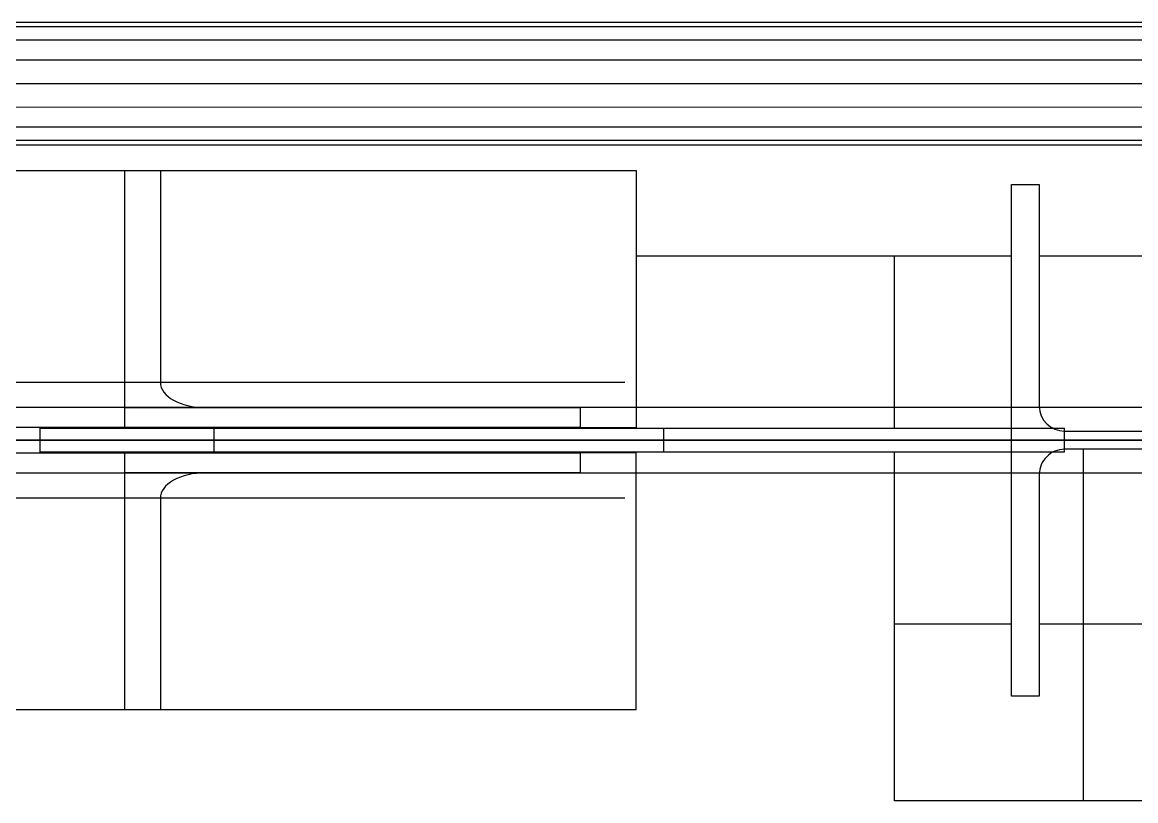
# Model space of a CAD drawing. Header units: metres. Extents: x 0 to 63075, y 0 to 44550.
# Drawn here: x 14452.7 to 14894.6, y 28009.8 to 28318.6 of the extents above; entities that cross this region are included whole.
import ezdxf

# ---------------------------------------------------------------- set-up
doc = ezdxf.new("R2010")
doc.units = ezdxf.units.M
doc.header["$LTSCALE"] = 75
doc.linetypes.add('CENTER2', pattern=[28.575, 19.05, -3.175, 3.175, -3.175])
doc.linetypes.add('CENTERX2', pattern=[101.6, 63.5, -12.7, 12.7, -12.7])
for name, color, linetype in [('SC1', 7, 'CENTER2'), ('SDM', 7, 'Continuous'), ('SL1', 8, 'Continuous')]:
    doc.layers.add(name, color=color, linetype=linetype)

# ---------------------------------------------------------------- blocks, each defined once
blk = doc.blocks.new('A$Cf5d57027')
at = {"layer": 'SL1'}
for p, q in [((3160.35, 5815.8), (7497.34, 5815.8)), ((7497.34, 5813.95), (3160.35, 5813.94)), ((7497.34, 5808.66), (3160.35, 5808.65)), ((7497.34, 5800.74), (3160.35, 5800.73)), ((7497.34, 5791.4), (3160.35, 5791.4)), ((7497.34, 5782.07), (3160.35, 5782.06)), ((7497.34, 5774.15), (3160.35, 5774.14)), ((7497.34, 5768.86), (3160.35, 5768.85)), ((7497.34, 5767), (3160.35, 5767)), ((4732.49, 5757), (6233.91, 5757)), ((6233.91, 5655), (6233.91, 5757)), ((6233.91, 5757), (6247.97, 5757)), ((6247.97, 5757), (6247.97, 5673)), ((6247.97, 5757), (6436.86, 5757)), ((6436.86, 5757), (6436.86, 5655)), ((6585.85, 5751.5), (6596.85, 5751.5)), ((6585.85, 5548.5), (6585.85, 5751.5)), ((6596.85, 5751.5), (6596.85, 5663.6)), ((6539.35, 5723), (6436.86, 5723)), ((6585.85, 5723), (6539.35, 5723)), ((6539.35, 5654.75), (6539.35, 5723)), ((6777.85, 5723), (6596.85, 5723)), ((3149.62, 5673), (6247.97, 5673)), ((4895.31, 5673), (6432.38, 5673)), ((8187.35, 5663.05), (2887.35, 5663.05)), ((8187.35, 5663.05), (2887.35, 5663.05)), ((6233.91, 5662.94), (6265.78, 5662.94)), ((6265.78, 5662.94), (6414.54, 5662.94)), ((6414.54, 5662.94), (6414.54, 5655)), ((6233.91, 5655), (4732.49, 5655)), ((6200.3, 5645.25), (6200.3, 5654.75)), ((6200.3, 5654.75), (6447.7, 5654.75)), ((6414.54, 5655), (6233.91, 5655)), ((6269.19, 5654.75), (6269.19, 5645.25)), ((6414.54, 5655), (6436.86, 5655)), ((6447.7, 5654.75), (6606.83, 5654.75)), ((6447.7, 5654.75), (6447.7, 5645.25)), ((6606.83, 5645.25), (6606.83, 5654.75)), ((6606.85, 5653.6), (6767.85, 5653.6)), ((0, 5650), (12183.08, 5650)), ((6788.85, 5650), (2967.86, 5650)), ((4732.49, 5645), (6233.91, 5645)), ((6447.7, 5645.25), (6200.3, 5645.25)), ((6233.91, 5543), (6233.91, 5645)), ((6233.91, 5645), (6414.54, 5645)), ((6414.54, 5645), (6414.54, 5637.06)), ((6436.86, 5645), (6414.54, 5645)), ((6436.86, 5543), (6436.86, 5645)), ((6606.83, 5645.25), (6447.7, 5645.25)), ((6539.35, 5507), (6539.35, 5645.25)), ((6767.85, 5646.4), (6606.85, 5646.4)), ((6614.35, 5507), (6614.35, 5646.4)), ((8187.35, 5636.95), (2887.35, 5636.95)), ((8187.35, 5636.95), (2887.35, 5636.95)), ((6265.78, 5637.06), (6233.91, 5637.06)), ((6414.54, 5637.06), (6265.78, 5637.06)), ((6596.85, 5636.4), (6596.85, 5548.5)), ((6247.97, 5627), (3149.62, 5627)), ((6432.38, 5627), (4895.31, 5627)), ((6247.97, 5627), (6247.97, 5543)), ((6585.85, 5577), (6539.35, 5577)), ((6777.85, 5577), (6596.85, 5577)), ((6596.85, 5548.5), (6585.85, 5548.5)), ((6233.91, 5543), (4732.49, 5543)), ((6247.97, 5543), (6233.91, 5543)), ((6436.86, 5543), (6247.97, 5543)), ((6835.35, 5507), (6539.35, 5507))]:
    blk.add_line(p, q, dxfattribs=at)
for centre, start, end in [((6606.85, 5663.6), 180, 269.998), ((6606.85, 5636.4), 89.998, 180)]:
    blk.add_arc(centre, 10, start, end, dxfattribs=at)
for centre, major_axis, start_param, end_param in [((6265.78, 5673), (-17.82, 0), 0, 1.570796), ((6265.78, 5627), (17.82, 0), 1.570796, 3.141593)]:
    blk.add_ellipse(centre, major_axis=major_axis, ratio=0.564684, start_param=start_param, end_param=end_param, dxfattribs=at)

msp = doc.modelspace()

# ---------------------------------------------------------------- linework, layer by layer
at = {"layer": 'SC1', "color": 7, "linetype": 'CENTERX2', "lineweight": 9}
msp.add_line((21778.97, 28152.59), (6016.77, 28152.59), dxfattribs=at)

# ---------------------------------------------------------------- block references
at = {"layer": 'SDM'}
msp.add_blockref('A$Cf5d57027', (8259.51, 22502.83), dxfattribs=at)

doc.saveas('drawing.dxf')
